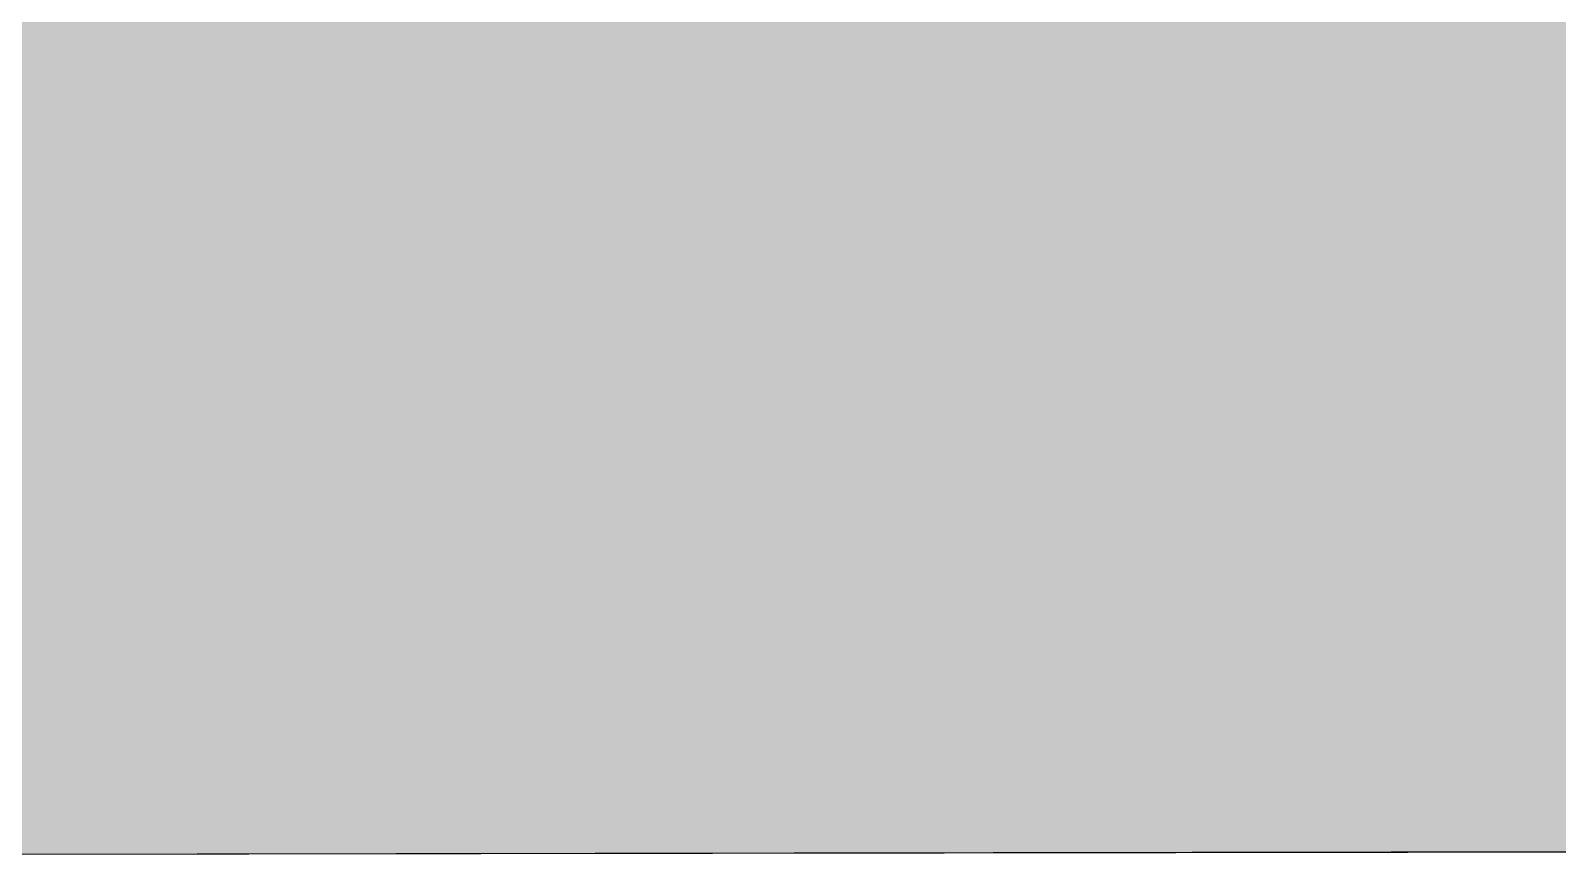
# Model space of a CAD drawing. Header units: inches. Extents: x 1693 to 10990, y 1878 to 5055.
# Drawn here: x 10313.657 to 10318.007, y 4375.237 to 4377.611 of the extents above; entities that cross this region are included whole.
import ezdxf

# ---------------------------------------------------------------- set-up
doc = ezdxf.new("R2010")
doc.units = ezdxf.units.IN
doc.layers.add('CUBIERTA CALAMINON Y TRANSLUCIDO_Pluma_Nº__162', color=7, linetype='Continuous', lineweight=25, true_color=0xaaaaaa)
doc.layers.add('CUBIERTA CALAMINON Y TRANSLUCIDO_Pluma_Nº__92', color=7, linetype='Continuous', lineweight=13, true_color=0xbf8080)
doc.layers.add('CUBIERTA CALAMINON Y TRANSLUCIDO_Pluma_Nº__222', color=7, linetype='Continuous', lineweight=20)

msp = doc.modelspace()

# ---------------------------------------------------------------- hatches: boundary and pattern name
at = {"layer": 'CUBIERTA CALAMINON Y TRANSLUCIDO_Pluma_Nº__162', "linetype": 'Continuous', "lineweight": 25, "true_color": 0xaaaaaa}
h = msp.add_hatch(dxfattribs=at)
h.set_pattern_fill('PARQUET_1_4', color=253, scale=0.675042, angle=18.9479, style=0, pattern_type=2)
h.set_pattern_definition([(63.948, (10295.2776, 4391.2599), (-1.09162, 0.53365), [0.759423, -0.455654]), (63.948, (10295.0744, 4391.1901), (-1.09162, 0.53365), [0.759423, -0.455654]), (63.948, (10294.8713, 4391.1204), (-1.09162, 0.53365), [0.759423, -0.455654]), (63.948, (10294.6681, 4391.0506), (-1.09162, 0.53365), [0.759423, -0.455654]), (63.948, (10294.465, 4390.9809), (-1.09162, 0.53365), [0.759423, -0.455654]), (63.948, (10294.2618, 4390.9111), (-1.09162, 0.53365), [0.759423, -0.455654]), (63.948, (10294.0586, 4390.8414), (-1.09162, 0.53365), [0.759423, -0.455654]), (63.948, (10293.8555, 4390.7716), (-1.09162, 0.53365), [0.759423, -0.455654]), (153.948, (10295.5444, 4391.8057), (0.53365, 1.09162), [0.759423, -0.455654]), (153.948, (10295.3412, 4391.7359), (0.53365, 1.09162), [0.759423, -0.455654]), (153.948, (10295.1381, 4391.6662), (0.53365, 1.09162), [0.759423, -0.455654]), (153.948, (10294.9349, 4391.5964), (0.53365, 1.09162), [0.759423, -0.455654]), (153.948, (10294.7318, 4391.5267), (0.53365, 1.09162), [0.759423, -0.455654]), (153.948, (10294.5286, 4391.457), (0.53365, 1.09162), [0.759423, -0.455654]), (153.948, (10294.3255, 4391.3872), (0.53365, 1.09162), [0.759423, -0.455654]), (153.948, (10294.1223, 4391.3174), (0.53365, 1.09162), [0.759423, -0.455654])])
h.paths.add_polyline_path([(10294.1049, 4375.2371), (10296.0775, 4375.2366), (10318.9006, 4375.2747), (10318.8384, 4377.679), (10297.5808, 4377.7679), (10297.5832, 4401.7919), (10294.114, 4401.2257), (10293.7482, 4401.1711), (10290.2355, 4400.5928), (10290.1494, 4401.1336), (10290.0639, 4401.659), (10283.9362, 4400.6729), (10283.9359, 4399.848), (10285.9604, 4397.417), (10287.6278, 4398.8055), (10288.7849, 4397.4161), (10290.3883, 4398.7513), (10291.4666, 4397.4566), (10292.5909, 4397.4586), (10292.5909, 4398.1006), (10294.1129, 4398.1001)])

# ---------------------------------------------------------------- linework, layer by layer
at = {"layer": 'CUBIERTA CALAMINON Y TRANSLUCIDO_Pluma_Nº__222', "color": 7, "linetype": 'Continuous', "lineweight": 20, "flags": 128}
msp.add_lwpolyline([(10294.1049, 4375.2371), (10296.0775, 4375.2366), (10318.9006, 4375.2747), (10318.8384, 4377.679), (10297.5808, 4377.7679), (10297.5832, 4401.7919), (10294.114, 4401.2257), (10293.7482, 4401.1711), (10290.2355, 4400.5928), (10290.1494, 4401.1336), (10290.0639, 4401.659), (10283.9362, 4400.6729), (10283.9359, 4399.848), (10285.9604, 4397.417), (10287.6278, 4398.8055), (10288.7849, 4397.4161), (10290.3883, 4398.7513), (10291.4666, 4397.4566), (10292.5909, 4397.4586), (10292.5909, 4398.1006), (10294.1129, 4398.1001)], close=True, dxfattribs=at)
at = {"layer": 'CUBIERTA CALAMINON Y TRANSLUCIDO_Pluma_Nº__92', "color": 23, "linetype": 'Continuous', "lineweight": 13, "true_color": 0xbf8080, "flags": 128}
for points in [[(10318.9006, 4375.273), (10309.9427, 4375.26)], [(10309.9427, 4375.2598), (10318.9006, 4375.2728)], [(10318.9006, 4375.2728), (10310.3179, 4375.2604)]]:
    msp.add_lwpolyline(points, dxfattribs=at)

doc.saveas('drawing.dxf')
